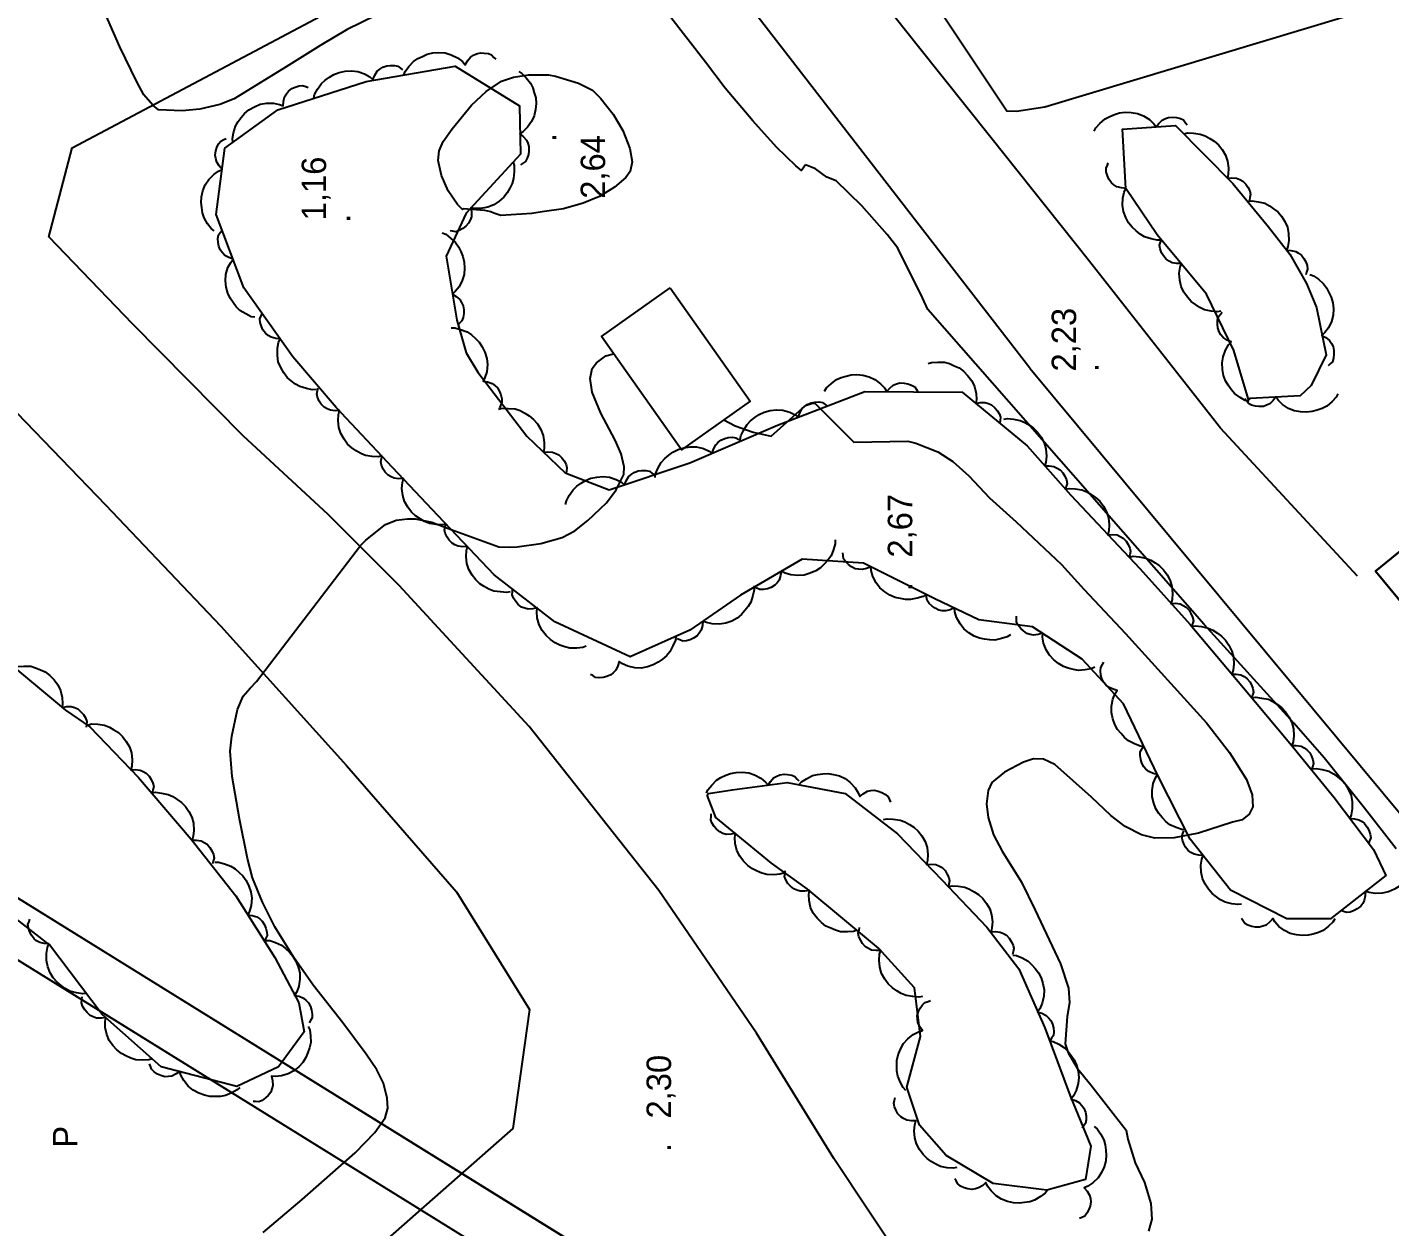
# Model space of a CAD drawing. Extents: x 747954 to 748544, y 4317181 to 4318208.
# Drawn here: x 748294.4 to 748377.9, y 4317319.8 to 4317393.3 of the extents above; entities that cross this region are included whole.
import ezdxf

# ---------------------------------------------------------------- set-up
doc = ezdxf.new("R2010")
doc.units = 0
doc.linetypes.add('DASHED', pattern=[0])
doc.linetypes.add('HIDDEN', pattern=[0])
doc.layers.get('0').update_dxf_attribs({"linetype": 'CONTINUOUS'})
for name, color, linetype in [('1', 7, 'CONTINUOUS'), ('11', 7, 'CONTINUOUS'), ('36', 7, 'CONTINUOUS'), ('44', 7, 'CONTINUOUS'), ('48', 7, 'CONTINUOUS'), ('53', 7, 'CONTINUOUS'), ('PATTERN_CLASS', 7, 'CONTINUOUS')]:
    doc.layers.add(name, color=color, linetype=linetype)

msp = doc.modelspace()

# ---------------------------------------------------------------- linework, layer by layer
at = {"layer": '1', "color": 0, "linetype": 'CONTINUOUS'}
for points in [[(748400.7, 4317379.46), (748385.88, 4317397.17), (748356.79, 4317388.4), (748355.07, 4317388.14), (748354.47, 4317388.17), (748350.59, 4317393.98), (748344.76, 4317401.34), (748337.03, 4317409.82), (748333.75, 4317412.98), (748330.77, 4317414.75), (748328.58, 4317415.46), (748326.7, 4317415.89), (748323.85, 4317415.81), (748318.69, 4317415.17), (748288.18, 4317469.57), (748268.89, 4317503.07)], [(748384.72, 4317366.16), (748377.08, 4317359.95), (748379.33, 4317357.24), (748380.64, 4317358.22), (748382.98, 4317359.97)]]:
    msp.add_lwpolyline(points, dxfattribs=at)
at = {"layer": '1', "color": 0, "linetype": 'HIDDEN'}
msp.add_lwpolyline([(748333.83, 4317377.32), (748338.74, 4317370.38), (748334.52, 4317367.4), (748329.61, 4317374.34), (748333.83, 4317377.32)], dxfattribs=at)
at = {"layer": '11', "color": 0, "linetype": 'CONTINUOUS'}
for points in [[(748375.97, 4317359.65), (748367.57, 4317368.73), (748359.48, 4317379.02), (748353.48, 4317386.55), (748349.06, 4317392.1), (748345.47, 4317396.62), (748342.33, 4317400.11), (748339.57, 4317402.96), (748334.49, 4317407.21), (748331.58, 4317409.35), (748329.25, 4317410.53), (748325.49, 4317410.46)], [(748355.88, 4317372.4), (748338.38, 4317395.03), (748331.96, 4317401.6)], [(748355.88, 4317372.4), (748389.14, 4317332.41), (748423.24, 4317290.73)]]:
    msp.add_lwpolyline(points, dxfattribs=at)
at = {"layer": '11', "color": 0, "linetype": 'DASHED'}
for points in [[(748348.21, 4317317.34), (748348.19, 4317317.42), (748343.87, 4317323.94), (748339.12, 4317331.64), (748333.13, 4317340.38), (748325.18, 4317350.44), (748317.21, 4317359.08), (748312.85, 4317363.44), (748307.64, 4317368.26), (748300.88, 4317375.11), (748295.72, 4317380.46), (748297.15, 4317385.92), (748312.38, 4317393.98), (748329.39, 4317401.69), (748331.96, 4317401.6)], [(748291.02, 4317372.48), (748299.21, 4317364.03), (748306.28, 4317356.58), (748313.99, 4317348.04), (748320.72, 4317340.3), (748325.21, 4317333.09), (748324.17, 4317325.79), (748314.97, 4317317.67), (748302.24, 4317308.69), (748290.87, 4317300.58)]]:
    msp.add_lwpolyline(points, dxfattribs=at)
at = {"layer": '44', "color": 0, "linetype": 'CONTINUOUS'}
for points in [[(748315.83, 4317394.05), (748314.03, 4317393.17), (748312.4, 4317392.21), (748310.29, 4317390.87), (748307.1, 4317388.91), (748306.21, 4317388.57), (748304.99, 4317388.28), (748303.91, 4317388.19), (748302.46, 4317388.25), (748302.11, 4317388.52), (748301.55, 4317389.17), (748301.13, 4317389.96), (748300.09, 4317392.11), (748298.97, 4317394.62)], [(748342.12, 4317384.86), (748341.87, 4317384.53), (748341.53, 4317384.81), (748340.35, 4317385.96), (748338.89, 4317387.57), (748337.19, 4317389.57), (748336, 4317391.16), (748333.73, 4317394.08)], [(748321.13, 4317382.17), (748321.09, 4317382.13), (748320.78, 4317382.44), (748320.22, 4317383.28), (748319.81, 4317384.21), (748319.6, 4317385.13), (748319.66, 4317385.73), (748319.91, 4317386.31), (748320.45, 4317387.07), (748321.64, 4317388.52), (748322.55, 4317389.37), (748323.48, 4317390), (748324.21, 4317390.25), (748325.15, 4317390.38), (748326.37, 4317390.38), (748326.8, 4317390.3), (748328.21, 4317389.88), (748329.06, 4317389.44), (748329.56, 4317388.96), (748330.34, 4317387.98), (748330.92, 4317386.98), (748331.36, 4317385.88), (748331.49, 4317385.05), (748331.38, 4317384.46), (748331.1, 4317384.09), (748330.42, 4317383.5), (748329.49, 4317382.92), (748328.5, 4317382.51), (748327.28, 4317382.17), (748325.97, 4317381.98), (748325.35, 4317381.88), (748323.44, 4317381.76), (748323.01, 4317381.9), (748322.83, 4317381.98), (748322.47, 4317382.06), (748322.46, 4317382.07), (748321.13, 4317382.17)], [(748378.35, 4317342.93), (748376.41, 4317345.43), (748373.92, 4317348.52), (748372.06, 4317350.64), (748366.57, 4317356.68), (748349.63, 4317376), (748349.3, 4317376.71), (748347.78, 4317379.77), (748347.13, 4317380.6), (748345.58, 4317382.35), (748344.01, 4317383.89), (748343.43, 4317384.12), (748342.74, 4317384.63), (748342.12, 4317384.86)], [(748308.88, 4317319.41), (748311.27, 4317321.44), (748314.52, 4317324.3), (748315.72, 4317325.55), (748316.35, 4317326.44), (748316.52, 4317327.03), (748316.48, 4317327.64), (748316.24, 4317328.56), (748315.84, 4317329.38), (748315.18, 4317330.35), (748313.75, 4317332.27), (748311.94, 4317334.57), (748310.75, 4317336.28), (748309.58, 4317338.16), (748308.82, 4317339.66), (748308.22, 4317341.16), (748307.92, 4317342.35), (748307.41, 4317344.78), (748306.96, 4317347.37), (748306.84, 4317348.92), (748306.95, 4317349.84), (748307.29, 4317351.48), (748307.65, 4317352.3), (748308.08, 4317352.78), (748308.47, 4317353.19), (748314.84, 4317361.54), (748315.16, 4317361.85), (748316.37, 4317362.81), (748317.03, 4317363.09), (748317.73, 4317363.17), (748318.2, 4317363.17), (748319.22, 4317362.96), (748320.18, 4317362.6), (748323.33, 4317361.44), (748323.99, 4317361.42), (748324.44, 4317361.44), (748325.9, 4317361.66), (748327.2, 4317362.02), (748327.99, 4317362.44), (748328.78, 4317363.06), (748329.92, 4317364.14), (748330.51, 4317364.94), (748330.99, 4317365.89), (748331, 4317366.35), (748330.83, 4317367.16), (748330.46, 4317367.98), (748329.57, 4317369.64), (748329.05, 4317370.94), (748328.93, 4317371.76), (748329.04, 4317372.39), (748329.31, 4317372.73), (748329.88, 4317373.16), (748330.35, 4317373.29)], [(748337.11, 4317369.23), (748337.82, 4317368.87), (748338.91, 4317368.48), (748340.01, 4317368.23), (748342.13, 4317370.12), (748342.55, 4317370.26), (748342.58, 4317370.26), (748342.67, 4317370.26), (748342.68, 4317370.27), (748345.08, 4317367.87)], [(748345.08, 4317367.87), (748348.39, 4317367.93), (748348.88, 4317367.81), (748350.24, 4317367.28), (748351.15, 4317366.69), (748352.14, 4317365.81), (748353.41, 4317364.46), (748355.04, 4317362.98), (748357.82, 4317360.36), (748359.19, 4317358.85), (748361.74, 4317356.14), (748366.71, 4317350.65), (748368.12, 4317348.84), (748369.17, 4317347.19), (748369.52, 4317346.25), (748369.56, 4317345.5), (748369.33, 4317345.05), (748368.9, 4317344.72), (748368.3, 4317344.57), (748366.22, 4317343.89), (748364.72, 4317343.6), (748363.55, 4317343.58), (748362.73, 4317343.8), (748361.73, 4317344.3), (748360.84, 4317344.98), (748359.67, 4317346.1), (748357.42, 4317348.11), (748356.71, 4317348.43), (748356.11, 4317348.45), (748355.49, 4317348.24), (748354.33, 4317347.64), (748353.56, 4317347), (748353.33, 4317346.5), (748353.22, 4317345.7), (748353.32, 4317344.85), (748353.65, 4317343.8), (748354.19, 4317342.78), (748355.36, 4317340.88), (748356.21, 4317339.17), (748357.76, 4317335.89), (748358.26, 4317334.39), (748358.32, 4317333.5), (748358.16, 4317332.65), (748358.04, 4317330.98), (748358.24, 4317330.42), (748358.8, 4317329.47), (748359.62, 4317328.47), (748361.78, 4317325.68), (748361.88, 4317325.13), (748362.33, 4317323.69), (748362.92, 4317322.48), (748363.3, 4317321.19), (748363.36, 4317320.22), (748363.16, 4317319.5)]]:
    msp.add_lwpolyline(points, dxfattribs=at)
at = {"layer": '53', "color": 0, "linetype": 'CONTINUOUS'}
for points in [[(748317.49, 4317390.38), (748317.58, 4317390.6), (748317.8, 4317390.89), (748318.08, 4317391.2), (748318.35, 4317391.38), (748318.64, 4317391.52), (748318.93, 4317391.65), (748319.27, 4317391.73), (748319.64, 4317391.75), (748320.03, 4317391.73), (748320.4, 4317391.62), (748320.79, 4317391.42), (748321.09, 4317391.2), (748321.25, 4317391.01), (748321.39, 4317391.25), (748321.58, 4317391.48), (748321.76, 4317391.59), (748321.95, 4317391.68), (748322.2, 4317391.73), (748322.43, 4317391.72), (748322.68, 4317391.69), (748322.88, 4317391.61), (748323.02, 4317391.46), (748323.13, 4317391.35)], [(748311.97, 4317388.95), (748312.02, 4317389.18), (748312.2, 4317389.5), (748312.44, 4317389.85), (748312.67, 4317390.06), (748312.94, 4317390.24), (748313.21, 4317390.41), (748313.54, 4317390.54), (748313.9, 4317390.61), (748314.29, 4317390.64), (748314.68, 4317390.59), (748315.09, 4317390.45), (748315.41, 4317390.26), (748315.6, 4317390.1), (748315.71, 4317390.36), (748315.86, 4317390.61), (748316.03, 4317390.74), (748316.2, 4317390.86), (748316.45, 4317390.94), (748316.67, 4317390.97), (748316.92, 4317390.97), (748317.13, 4317390.92), (748317.29, 4317390.79), (748317.42, 4317390.69)], [(748324.54, 4317390.59), (748324.74, 4317390.47), (748325, 4317390.21), (748325.26, 4317389.88), (748325.4, 4317389.59), (748325.49, 4317389.29), (748325.58, 4317388.98), (748325.61, 4317388.63), (748325.57, 4317388.26), (748325.49, 4317387.88), (748325.33, 4317387.52), (748325.08, 4317387.17), (748324.81, 4317386.91), (748324.6, 4317386.78), (748324.82, 4317386.6), (748325.01, 4317386.39), (748325.1, 4317386.19), (748325.16, 4317385.99), (748325.17, 4317385.73), (748325.13, 4317385.51), (748325.06, 4317385.27), (748324.95, 4317385.07), (748324.78, 4317384.96), (748324.65, 4317384.87)], [(748307.01, 4317386.25), (748306.99, 4317386.48), (748307.06, 4317386.84), (748307.17, 4317387.24), (748307.33, 4317387.52), (748307.53, 4317387.78), (748307.73, 4317388.02), (748308, 4317388.24), (748308.33, 4317388.43), (748308.69, 4317388.58), (748309.07, 4317388.65), (748309.5, 4317388.65), (748309.87, 4317388.57), (748310.09, 4317388.48), (748310.12, 4317388.76), (748310.18, 4317389.04), (748310.3, 4317389.22), (748310.42, 4317389.39), (748310.63, 4317389.54), (748310.83, 4317389.64), (748311.08, 4317389.72), (748311.29, 4317389.74), (748311.48, 4317389.67), (748311.63, 4317389.61)], [(748359.83, 4317386.93), (748359.93, 4317387.14), (748360.18, 4317387.4), (748360.5, 4317387.69), (748360.78, 4317387.84), (748361.08, 4317387.95), (748361.38, 4317388.05), (748361.73, 4317388.09), (748362.1, 4317388.08), (748362.49, 4317388.02), (748362.85, 4317387.87), (748363.22, 4317387.64), (748363.48, 4317387.39), (748363.63, 4317387.19), (748363.79, 4317387.41), (748364, 4317387.61), (748364.19, 4317387.71), (748364.39, 4317387.78), (748364.65, 4317387.8), (748364.87, 4317387.77), (748365.12, 4317387.71), (748365.31, 4317387.62), (748365.43, 4317387.45), (748365.53, 4317387.33)], [(748365.32, 4317386.77), (748365.55, 4317386.83), (748365.92, 4317386.81), (748366.33, 4317386.76), (748366.63, 4317386.64), (748366.91, 4317386.49), (748367.19, 4317386.32), (748367.45, 4317386.09), (748367.68, 4317385.8), (748367.88, 4317385.46), (748368.01, 4317385.09), (748368.07, 4317384.66), (748368.05, 4317384.3), (748367.99, 4317384.06), (748368.27, 4317384.08), (748368.56, 4317384.05), (748368.76, 4317383.97), (748368.94, 4317383.87), (748369.12, 4317383.68), (748369.25, 4317383.5), (748369.36, 4317383.27), (748369.42, 4317383.06), (748369.37, 4317382.86), (748369.34, 4317382.7)], [(748305.86, 4317380.82), (748305.68, 4317380.96), (748305.46, 4317381.26), (748305.25, 4317381.62), (748305.16, 4317381.93), (748305.11, 4317382.25), (748305.07, 4317382.56), (748305.09, 4317382.91), (748305.18, 4317383.28), (748305.32, 4317383.64), (748305.53, 4317383.97), (748305.84, 4317384.28), (748306.14, 4317384.49), (748306.36, 4317384.59), (748306.18, 4317384.8), (748306.02, 4317385.04), (748305.96, 4317385.25), (748305.93, 4317385.46), (748305.96, 4317385.72), (748306.03, 4317385.93), (748306.14, 4317386.16), (748306.27, 4317386.33), (748306.46, 4317386.42), (748306.6, 4317386.49)], [(748324.2, 4317385.04), (748324.26, 4317384.82), (748324.27, 4317384.45), (748324.23, 4317384.03), (748324.13, 4317383.73), (748323.99, 4317383.44), (748323.84, 4317383.16), (748323.62, 4317382.89), (748323.34, 4317382.64), (748323.01, 4317382.42), (748322.65, 4317382.28), (748322.22, 4317382.2), (748321.85, 4317382.2), (748321.61, 4317382.24), (748321.64, 4317381.97), (748321.64, 4317381.68), (748321.56, 4317381.48), (748321.47, 4317381.29), (748321.29, 4317381.1), (748321.11, 4317380.96), (748320.89, 4317380.84), (748320.68, 4317380.77), (748320.48, 4317380.81), (748320.33, 4317380.83)], [(748363.91, 4317380.26), (748363.68, 4317380.25), (748363.32, 4317380.33), (748362.92, 4317380.46), (748362.65, 4317380.62), (748362.4, 4317380.83), (748362.16, 4317381.04), (748361.94, 4317381.32), (748361.77, 4317381.65), (748361.63, 4317382.01), (748361.57, 4317382.4), (748361.59, 4317382.83), (748361.67, 4317383.19), (748361.77, 4317383.42), (748361.5, 4317383.45), (748361.22, 4317383.52), (748361.04, 4317383.64), (748360.88, 4317383.77), (748360.73, 4317383.99), (748360.64, 4317384.19), (748360.57, 4317384.44), (748360.56, 4317384.66), (748360.64, 4317384.84), (748360.69, 4317384.99)], [(748369.28, 4317382.64), (748369.51, 4317382.67), (748369.88, 4317382.61), (748370.28, 4317382.51), (748370.57, 4317382.36), (748370.83, 4317382.18), (748371.08, 4317381.98), (748371.31, 4317381.72), (748371.51, 4317381.4), (748371.67, 4317381.05), (748371.75, 4317380.66), (748371.76, 4317380.23), (748371.7, 4317379.87), (748371.62, 4317379.63), (748371.89, 4317379.62), (748372.18, 4317379.56), (748372.36, 4317379.46), (748372.53, 4317379.34), (748372.69, 4317379.13), (748372.8, 4317378.93), (748372.88, 4317378.69), (748372.91, 4317378.48), (748372.85, 4317378.28), (748372.8, 4317378.13)], [(748308.36, 4317375.52), (748308.13, 4317375.56), (748307.8, 4317375.73), (748307.44, 4317375.94), (748307.22, 4317376.17), (748307.03, 4317376.43), (748306.84, 4317376.69), (748306.7, 4317377.01), (748306.61, 4317377.37), (748306.56, 4317377.76), (748306.59, 4317378.15), (748306.71, 4317378.57), (748306.88, 4317378.89), (748307.03, 4317379.09), (748306.77, 4317379.18), (748306.51, 4317379.32), (748306.37, 4317379.48), (748306.24, 4317379.65), (748306.15, 4317379.89), (748306.11, 4317380.11), (748306.1, 4317380.36), (748306.14, 4317380.58), (748306.26, 4317380.74), (748306.35, 4317380.87)], [(748319.85, 4317380.7), (748320.07, 4317380.61), (748320.36, 4317380.38), (748320.67, 4317380.1), (748320.85, 4317379.84), (748320.99, 4317379.55), (748321.11, 4317379.25), (748321.19, 4317378.91), (748321.21, 4317378.54), (748321.19, 4317378.15), (748321.08, 4317377.78), (748320.88, 4317377.39), (748320.65, 4317377.1), (748320.47, 4317376.94), (748320.7, 4317376.79), (748320.93, 4317376.61), (748321.04, 4317376.42), (748321.13, 4317376.23), (748321.17, 4317375.98), (748321.17, 4317375.75), (748321.13, 4317375.5), (748321.05, 4317375.3), (748320.9, 4317375.16), (748320.79, 4317375.05)], [(748367.6, 4317375.89), (748367.37, 4317375.85), (748367, 4317375.9), (748366.59, 4317375.98), (748366.31, 4317376.12), (748366.04, 4317376.31), (748365.78, 4317376.49), (748365.54, 4317376.75), (748365.33, 4317377.06), (748365.16, 4317377.41), (748365.07, 4317377.79), (748365.04, 4317378.22), (748365.09, 4317378.59), (748365.17, 4317378.82), (748364.89, 4317378.82), (748364.6, 4317378.87), (748364.42, 4317378.97), (748364.24, 4317379.09), (748364.07, 4317379.29), (748363.96, 4317379.48), (748363.87, 4317379.72), (748363.84, 4317379.94), (748363.9, 4317380.13), (748363.94, 4317380.28)], [(748373.05, 4317378.15), (748373.27, 4317378.07), (748373.57, 4317377.86), (748373.89, 4317377.58), (748374.07, 4317377.33), (748374.22, 4317377.04), (748374.36, 4317376.75), (748374.45, 4317376.41), (748374.49, 4317376.04), (748374.47, 4317375.65), (748374.37, 4317375.27), (748374.19, 4317374.88), (748373.97, 4317374.58), (748373.79, 4317374.41), (748374.03, 4317374.28), (748374.26, 4317374.1), (748374.38, 4317373.92), (748374.48, 4317373.74), (748374.53, 4317373.48), (748374.53, 4317373.26), (748374.5, 4317373.01), (748374.43, 4317372.8), (748374.29, 4317372.66), (748374.18, 4317372.54)], [(748312.12, 4317371.09), (748311.88, 4317371.08), (748311.52, 4317371.15), (748311.12, 4317371.27), (748310.85, 4317371.43), (748310.59, 4317371.63), (748310.35, 4317371.84), (748310.13, 4317372.11), (748309.95, 4317372.44), (748309.8, 4317372.8), (748309.74, 4317373.18), (748309.75, 4317373.62), (748309.82, 4317373.98), (748309.92, 4317374.2), (748309.64, 4317374.23), (748309.36, 4317374.3), (748309.18, 4317374.41), (748309.01, 4317374.54), (748308.86, 4317374.75), (748308.77, 4317374.96), (748308.69, 4317375.2), (748308.67, 4317375.42), (748308.75, 4317375.61), (748308.8, 4317375.75)], [(748369.32, 4317370.36), (748369.09, 4317370.42), (748368.77, 4317370.61), (748368.43, 4317370.85), (748368.22, 4317371.09), (748368.04, 4317371.36), (748367.88, 4317371.63), (748367.76, 4317371.96), (748367.69, 4317372.33), (748367.67, 4317372.72), (748367.73, 4317373.1), (748367.88, 4317373.51), (748368.07, 4317373.83), (748368.23, 4317374.02), (748367.98, 4317374.13), (748367.73, 4317374.28), (748367.6, 4317374.45), (748367.48, 4317374.63), (748367.41, 4317374.88), (748367.38, 4317375.1), (748367.39, 4317375.35), (748367.44, 4317375.56), (748367.57, 4317375.72), (748367.67, 4317375.84)], [(748320.4, 4317374.87), (748320.63, 4317374.87), (748320.98, 4317374.77), (748321.38, 4317374.63), (748321.64, 4317374.44), (748321.88, 4317374.23), (748322.11, 4317374), (748322.3, 4317373.71), (748322.46, 4317373.38), (748322.58, 4317373), (748322.62, 4317372.62), (748322.58, 4317372.18), (748322.47, 4317371.83), (748322.36, 4317371.61), (748322.63, 4317371.56), (748322.91, 4317371.47), (748323.08, 4317371.34), (748323.24, 4317371.2), (748323.37, 4317370.98), (748323.45, 4317370.77), (748323.51, 4317370.53), (748323.51, 4317370.31), (748323.42, 4317370.12), (748323.36, 4317369.98)], [(748349.64, 4317372.68), (748349.86, 4317372.76), (748350.23, 4317372.78), (748350.65, 4317372.77), (748350.96, 4317372.68), (748351.25, 4317372.55), (748351.54, 4317372.42), (748351.82, 4317372.21), (748352.08, 4317371.94), (748352.32, 4317371.63), (748352.48, 4317371.28), (748352.58, 4317370.85), (748352.6, 4317370.48), (748352.57, 4317370.24), (748352.84, 4317370.29), (748353.13, 4317370.29), (748353.34, 4317370.23), (748353.53, 4317370.15), (748353.73, 4317369.98), (748353.87, 4317369.81), (748354.01, 4317369.59), (748354.08, 4317369.39), (748354.06, 4317369.19), (748354.05, 4317369.03)], [(748343.29, 4317371), (748343.42, 4317371.2), (748343.69, 4317371.44), (748344.02, 4317371.7), (748344.31, 4317371.83), (748344.62, 4317371.92), (748344.93, 4317372), (748345.28, 4317372.01), (748345.65, 4317371.97), (748346.03, 4317371.88), (748346.38, 4317371.71), (748346.73, 4317371.44), (748346.98, 4317371.17), (748347.1, 4317370.96), (748347.29, 4317371.17), (748347.51, 4317371.36), (748347.71, 4317371.44), (748347.91, 4317371.5), (748348.17, 4317371.49), (748348.39, 4317371.45), (748348.63, 4317371.37), (748348.82, 4317371.26), (748348.93, 4317371.09), (748349.01, 4317370.96)], [(748316.16, 4317367.02), (748315.93, 4317366.97), (748315.56, 4317366.99), (748315.15, 4317367.05), (748314.85, 4317367.18), (748314.57, 4317367.34), (748314.3, 4317367.51), (748314.05, 4317367.75), (748313.83, 4317368.05), (748313.63, 4317368.39), (748313.51, 4317368.76), (748313.46, 4317369.19), (748313.49, 4317369.56), (748313.55, 4317369.8), (748313.28, 4317369.79), (748312.99, 4317369.82), (748312.79, 4317369.91), (748312.61, 4317370.01), (748312.43, 4317370.2), (748312.31, 4317370.39), (748312.21, 4317370.62), (748312.16, 4317370.83), (748312.21, 4317371.03), (748312.24, 4317371.18)], [(748338.12, 4317368.03), (748338.16, 4317368.26), (748338.33, 4317368.59), (748338.54, 4317368.95), (748338.76, 4317369.17), (748339.02, 4317369.37), (748339.28, 4317369.56), (748339.6, 4317369.7), (748339.96, 4317369.8), (748340.35, 4317369.85), (748340.74, 4317369.82), (748341.16, 4317369.7), (748341.49, 4317369.54), (748341.68, 4317369.39), (748341.77, 4317369.65), (748341.91, 4317369.91), (748342.07, 4317370.05), (748342.23, 4317370.18), (748342.48, 4317370.28), (748342.7, 4317370.32), (748342.95, 4317370.33), (748343.17, 4317370.3), (748343.33, 4317370.18), (748343.46, 4317370.09)], [(748374.77, 4317370.83), (748374.66, 4317370.62), (748374.41, 4317370.36), (748374.09, 4317370.08), (748373.81, 4317369.94), (748373.5, 4317369.83), (748373.2, 4317369.74), (748372.85, 4317369.7), (748372.48, 4317369.72), (748372.09, 4317369.79), (748371.74, 4317369.94), (748371.37, 4317370.18), (748371.11, 4317370.44), (748370.97, 4317370.64), (748370.8, 4317370.42), (748370.59, 4317370.22), (748370.39, 4317370.13), (748370.2, 4317370.06), (748369.94, 4317370.05), (748369.72, 4317370.08), (748369.47, 4317370.14), (748369.28, 4317370.24), (748369.16, 4317370.41), (748369.06, 4317370.53)], [(748323.31, 4317369.89), (748323.53, 4317369.95), (748323.9, 4317369.94), (748324.32, 4317369.9), (748324.62, 4317369.8), (748324.91, 4317369.65), (748325.19, 4317369.49), (748325.45, 4317369.26), (748325.69, 4317368.98), (748325.9, 4317368.65), (748326.04, 4317368.28), (748326.11, 4317367.85), (748326.11, 4317367.49), (748326.05, 4317367.25), (748326.33, 4317367.27), (748326.62, 4317367.26), (748326.82, 4317367.18), (748327.01, 4317367.08), (748327.19, 4317366.9), (748327.32, 4317366.72), (748327.44, 4317366.5), (748327.5, 4317366.29), (748327.47, 4317366.09), (748327.44, 4317365.93)], [(748354.28, 4317369.27), (748354.51, 4317369.31), (748354.87, 4317369.27), (748355.28, 4317369.2), (748355.57, 4317369.07), (748355.85, 4317368.9), (748356.11, 4317368.72), (748356.36, 4317368.47), (748356.58, 4317368.17), (748356.76, 4317367.82), (748356.87, 4317367.45), (748356.9, 4317367.01), (748356.87, 4317366.65), (748356.8, 4317366.41), (748357.07, 4317366.42), (748357.36, 4317366.38), (748357.55, 4317366.28), (748357.73, 4317366.17), (748357.9, 4317365.98), (748358.02, 4317365.79), (748358.12, 4317365.55), (748358.16, 4317365.34), (748358.11, 4317365.14), (748358.07, 4317364.99)], [(748332.9, 4317365.69), (748332.93, 4317365.92), (748333.08, 4317366.25), (748333.28, 4317366.62), (748333.5, 4317366.86), (748333.75, 4317367.06), (748334, 4317367.26), (748334.32, 4317367.41), (748334.67, 4317367.52), (748335.06, 4317367.59), (748335.45, 4317367.57), (748335.87, 4317367.47), (748336.21, 4317367.32), (748336.41, 4317367.18), (748336.49, 4317367.44), (748336.62, 4317367.71), (748336.77, 4317367.86), (748336.93, 4317367.99), (748337.17, 4317368.1), (748337.39, 4317368.15), (748337.64, 4317368.17), (748337.86, 4317368.14), (748338.03, 4317368.03), (748338.16, 4317367.94)], [(748320.07, 4317362.84), (748319.84, 4317362.79), (748319.47, 4317362.82), (748319.06, 4317362.88), (748318.76, 4317363), (748318.49, 4317363.17), (748318.22, 4317363.34), (748317.96, 4317363.58), (748317.74, 4317363.88), (748317.54, 4317364.22), (748317.43, 4317364.59), (748317.38, 4317365.02), (748317.41, 4317365.39), (748317.47, 4317365.63), (748317.19, 4317365.62), (748316.91, 4317365.65), (748316.71, 4317365.74), (748316.53, 4317365.84), (748316.35, 4317366.03), (748316.23, 4317366.22), (748316.13, 4317366.45), (748316.08, 4317366.67), (748316.12, 4317366.86), (748316.16, 4317367.02)], [(748327.41, 4317364.05), (748327.46, 4317364.27), (748327.64, 4317364.6), (748327.87, 4317364.95), (748328.1, 4317365.16), (748328.37, 4317365.35), (748328.64, 4317365.52), (748328.96, 4317365.65), (748329.33, 4317365.73), (748329.71, 4317365.77), (748330.1, 4317365.72), (748330.51, 4317365.58), (748330.84, 4317365.41), (748331.03, 4317365.25), (748331.13, 4317365.5), (748331.28, 4317365.75), (748331.44, 4317365.89), (748331.61, 4317366.01), (748331.86, 4317366.1), (748332.08, 4317366.13), (748332.34, 4317366.13), (748332.55, 4317366.08), (748332.71, 4317365.96), (748332.84, 4317365.86)], [(748358.06, 4317364.98), (748358.29, 4317365.03), (748358.66, 4317365), (748359.07, 4317364.94), (748359.37, 4317364.82), (748359.64, 4317364.65), (748359.91, 4317364.48), (748360.17, 4317364.24), (748360.39, 4317363.94), (748360.59, 4317363.6), (748360.7, 4317363.23), (748360.75, 4317362.8), (748360.73, 4317362.43), (748360.66, 4317362.19), (748360.94, 4317362.21), (748361.23, 4317362.18), (748361.42, 4317362.08), (748361.6, 4317361.98), (748361.78, 4317361.79), (748361.9, 4317361.6), (748362.01, 4317361.37), (748362.06, 4317361.16), (748362.01, 4317360.96), (748361.98, 4317360.81)], [(748324.02, 4317358.7), (748323.79, 4317358.65), (748323.42, 4317358.68), (748323.01, 4317358.74), (748322.71, 4317358.86), (748322.43, 4317359.02), (748322.16, 4317359.19), (748321.91, 4317359.43), (748321.68, 4317359.72), (748321.48, 4317360.06), (748321.36, 4317360.43), (748321.31, 4317360.86), (748321.33, 4317361.23), (748321.4, 4317361.47), (748321.12, 4317361.45), (748320.83, 4317361.48), (748320.63, 4317361.57), (748320.45, 4317361.68), (748320.27, 4317361.86), (748320.15, 4317362.05), (748320.04, 4317362.28), (748319.99, 4317362.49), (748320.04, 4317362.69), (748320.07, 4317362.85)], [(748343.95, 4317361.87), (748343.95, 4317361.64), (748343.84, 4317361.28), (748343.69, 4317360.89), (748343.5, 4317360.63), (748343.28, 4317360.4), (748343.05, 4317360.17), (748342.76, 4317359.98), (748342.42, 4317359.83), (748342.05, 4317359.72), (748341.66, 4317359.69), (748341.22, 4317359.73), (748340.87, 4317359.84), (748340.65, 4317359.96), (748340.6, 4317359.69), (748340.51, 4317359.41), (748340.38, 4317359.24), (748340.24, 4317359.09), (748340.01, 4317358.96), (748339.8, 4317358.88), (748339.55, 4317358.83), (748339.33, 4317358.83), (748339.15, 4317358.92), (748339.01, 4317358.99)], [(748349.53, 4317358.53), (748349.34, 4317358.4), (748348.98, 4317358.3), (748348.57, 4317358.21), (748348.25, 4317358.23), (748347.94, 4317358.28), (748347.62, 4317358.35), (748347.3, 4317358.49), (748346.99, 4317358.69), (748346.69, 4317358.94), (748346.45, 4317359.25), (748346.25, 4317359.64), (748346.15, 4317359.99), (748346.13, 4317360.23), (748345.87, 4317360.13), (748345.59, 4317360.05), (748345.37, 4317360.07), (748345.17, 4317360.11), (748344.94, 4317360.22), (748344.76, 4317360.36), (748344.58, 4317360.54), (748344.46, 4317360.72), (748344.43, 4317360.92), (748344.41, 4317361.08)], [(748361.99, 4317360.82), (748362.22, 4317360.87), (748362.58, 4317360.83), (748363, 4317360.76), (748363.29, 4317360.63), (748363.56, 4317360.46), (748363.83, 4317360.29), (748364.08, 4317360.04), (748364.3, 4317359.74), (748364.49, 4317359.39), (748364.59, 4317359.02), (748364.63, 4317358.59), (748364.6, 4317358.22), (748364.53, 4317357.98), (748364.81, 4317357.99), (748365.1, 4317357.95), (748365.29, 4317357.86), (748365.47, 4317357.75), (748365.64, 4317357.56), (748365.76, 4317357.37), (748365.86, 4317357.13), (748365.91, 4317356.92), (748365.85, 4317356.72), (748365.82, 4317356.57)], [(748328.68, 4317355.36), (748328.47, 4317355.28), (748328.1, 4317355.24), (748327.68, 4317355.24), (748327.37, 4317355.32), (748327.07, 4317355.43), (748326.78, 4317355.56), (748326.49, 4317355.76), (748326.22, 4317356.02), (748325.97, 4317356.32), (748325.8, 4317356.67), (748325.68, 4317357.09), (748325.65, 4317357.46), (748325.68, 4317357.7), (748325.41, 4317357.65), (748325.12, 4317357.63), (748324.91, 4317357.69), (748324.71, 4317357.76), (748324.51, 4317357.92), (748324.36, 4317358.09), (748324.22, 4317358.3), (748324.13, 4317358.5), (748324.15, 4317358.7), (748324.16, 4317358.86)], [(748338.97, 4317359.05), (748338.98, 4317358.82), (748338.9, 4317358.46), (748338.78, 4317358.06), (748338.61, 4317357.79), (748338.41, 4317357.54), (748338.2, 4317357.29), (748337.93, 4317357.08), (748337.6, 4317356.9), (748337.23, 4317356.76), (748336.85, 4317356.7), (748336.41, 4317356.72), (748336.05, 4317356.8), (748335.83, 4317356.89), (748335.8, 4317356.62), (748335.73, 4317356.34), (748335.61, 4317356.16), (748335.48, 4317355.99), (748335.26, 4317355.85), (748335.06, 4317355.75), (748334.82, 4317355.68), (748334.6, 4317355.67), (748334.41, 4317355.74), (748334.26, 4317355.8)], [(748354.69, 4317356.06), (748354.5, 4317355.93), (748354.15, 4317355.82), (748353.74, 4317355.73), (748353.42, 4317355.74), (748353.1, 4317355.79), (748352.79, 4317355.85), (748352.46, 4317355.98), (748352.14, 4317356.18), (748351.84, 4317356.42), (748351.6, 4317356.73), (748351.39, 4317357.11), (748351.28, 4317357.46), (748351.26, 4317357.71), (748351, 4317357.59), (748350.72, 4317357.52), (748350.51, 4317357.53), (748350.3, 4317357.56), (748350.07, 4317357.68), (748349.89, 4317357.81), (748349.7, 4317357.98), (748349.58, 4317358.16), (748349.55, 4317358.36), (748349.53, 4317358.52)], [(748359.86, 4317354.07), (748359.65, 4317353.97), (748359.28, 4317353.91), (748358.86, 4317353.87), (748358.55, 4317353.92), (748358.24, 4317354.01), (748357.94, 4317354.11), (748357.63, 4317354.29), (748357.35, 4317354.52), (748357.08, 4317354.81), (748356.88, 4317355.14), (748356.72, 4317355.55), (748356.66, 4317355.91), (748356.67, 4317356.16), (748356.4, 4317356.08), (748356.11, 4317356.04), (748355.9, 4317356.08), (748355.7, 4317356.14), (748355.49, 4317356.29), (748355.32, 4317356.44), (748355.17, 4317356.64), (748355.07, 4317356.83), (748355.07, 4317357.04), (748355.06, 4317357.19)], [(748334.18, 4317355.95), (748334.15, 4317355.72), (748334, 4317355.38), (748333.81, 4317355.01), (748333.6, 4317354.77), (748333.35, 4317354.57), (748333.1, 4317354.37), (748332.79, 4317354.21), (748332.43, 4317354.09), (748332.05, 4317354.02), (748331.66, 4317354.03), (748331.23, 4317354.13), (748330.9, 4317354.28), (748330.69, 4317354.42), (748330.61, 4317354.15), (748330.49, 4317353.89), (748330.34, 4317353.73), (748330.18, 4317353.6), (748329.94, 4317353.49), (748329.72, 4317353.44), (748329.47, 4317353.41), (748329.25, 4317353.44), (748329.08, 4317353.55), (748328.95, 4317353.63)], [(748365.81, 4317356.57), (748366.04, 4317356.6), (748366.41, 4317356.56), (748366.82, 4317356.47), (748367.11, 4317356.34), (748367.38, 4317356.16), (748367.64, 4317355.97), (748367.88, 4317355.72), (748368.09, 4317355.41), (748368.26, 4317355.06), (748368.36, 4317354.68), (748368.38, 4317354.25), (748368.34, 4317353.88), (748368.26, 4317353.65), (748368.54, 4317353.64), (748368.82, 4317353.6), (748369.02, 4317353.5), (748369.19, 4317353.38), (748369.36, 4317353.18), (748369.47, 4317352.99), (748369.56, 4317352.76), (748369.6, 4317352.54), (748369.54, 4317352.35), (748369.5, 4317352.19)], [(748362.87, 4317349.21), (748362.64, 4317349.23), (748362.3, 4317349.37), (748361.92, 4317349.56), (748361.68, 4317349.76), (748361.47, 4317350), (748361.26, 4317350.25), (748361.09, 4317350.56), (748360.97, 4317350.91), (748360.89, 4317351.29), (748360.89, 4317351.68), (748360.97, 4317352.1), (748361.11, 4317352.45), (748361.24, 4317352.65), (748360.98, 4317352.73), (748360.71, 4317352.84), (748360.55, 4317352.99), (748360.41, 4317353.14), (748360.3, 4317353.38), (748360.24, 4317353.59), (748360.21, 4317353.85), (748360.23, 4317354.06), (748360.33, 4317354.24), (748360.41, 4317354.37)], [(748293.61, 4317354.04), (748293.83, 4317354.11), (748294.2, 4317354.14), (748294.62, 4317354.13), (748294.92, 4317354.04), (748295.22, 4317353.91), (748295.51, 4317353.78), (748295.79, 4317353.57), (748296.05, 4317353.3), (748296.29, 4317352.99), (748296.45, 4317352.64), (748296.55, 4317352.21), (748296.57, 4317351.85), (748296.54, 4317351.6), (748296.81, 4317351.65), (748297.1, 4317351.65), (748297.31, 4317351.59), (748297.5, 4317351.51), (748297.7, 4317351.34), (748297.85, 4317351.17), (748297.98, 4317350.96), (748298.06, 4317350.75), (748298.03, 4317350.55), (748298.02, 4317350.39)], [(748369.5, 4317352.19), (748369.73, 4317352.23), (748370.09, 4317352.18), (748370.51, 4317352.1), (748370.79, 4317351.96), (748371.06, 4317351.78), (748371.32, 4317351.59), (748371.56, 4317351.34), (748371.77, 4317351.03), (748371.94, 4317350.68), (748372.04, 4317350.3), (748372.07, 4317349.87), (748372.02, 4317349.5), (748371.94, 4317349.27), (748372.22, 4317349.27), (748372.51, 4317349.22), (748372.7, 4317349.12), (748372.87, 4317349), (748373.04, 4317348.81), (748373.15, 4317348.61), (748373.24, 4317348.38), (748373.28, 4317348.16), (748373.22, 4317347.97), (748373.18, 4317347.81)], [(748298.13, 4317350.54), (748298.36, 4317350.59), (748298.73, 4317350.57), (748299.14, 4317350.51), (748299.44, 4317350.39), (748299.72, 4317350.23), (748299.99, 4317350.06), (748300.25, 4317349.82), (748300.47, 4317349.52), (748300.67, 4317349.18), (748300.79, 4317348.81), (748300.84, 4317348.38), (748300.82, 4317348.01), (748300.75, 4317347.78), (748301.03, 4317347.79), (748301.32, 4317347.76), (748301.52, 4317347.67), (748301.7, 4317347.57), (748301.88, 4317347.38), (748302, 4317347.19), (748302.11, 4317346.96), (748302.16, 4317346.75), (748302.11, 4317346.55), (748302.08, 4317346.4)], [(748365.43, 4317344.09), (748365.19, 4317344.11), (748364.85, 4317344.24), (748364.47, 4317344.41), (748364.22, 4317344.61), (748364, 4317344.85), (748363.79, 4317345.09), (748363.61, 4317345.39), (748363.48, 4317345.74), (748363.38, 4317346.12), (748363.38, 4317346.51), (748363.45, 4317346.94), (748363.58, 4317347.28), (748363.7, 4317347.49), (748363.44, 4317347.56), (748363.17, 4317347.67), (748363, 4317347.81), (748362.86, 4317347.96), (748362.74, 4317348.19), (748362.68, 4317348.4), (748362.64, 4317348.65), (748362.65, 4317348.87), (748362.75, 4317349.05), (748362.83, 4317349.19)], [(748336.05, 4317346.34), (748336.14, 4317346.55), (748336.38, 4317346.84), (748336.67, 4317347.14), (748336.94, 4317347.31), (748337.23, 4317347.44), (748337.53, 4317347.56), (748337.87, 4317347.62), (748338.25, 4317347.63), (748338.64, 4317347.59), (748339, 4317347.47), (748339.39, 4317347.26), (748339.67, 4317347.02), (748339.83, 4317346.83), (748339.98, 4317347.07), (748340.17, 4317347.28), (748340.36, 4317347.39), (748340.55, 4317347.47), (748340.81, 4317347.51), (748341.03, 4317347.5), (748341.28, 4317347.45), (748341.48, 4317347.37), (748341.61, 4317347.21), (748341.72, 4317347.1)], [(748373.21, 4317347.84), (748373.44, 4317347.86), (748373.81, 4317347.8), (748374.21, 4317347.69), (748374.49, 4317347.54), (748374.75, 4317347.35), (748375, 4317347.15), (748375.23, 4317346.88), (748375.42, 4317346.56), (748375.58, 4317346.2), (748375.65, 4317345.82), (748375.65, 4317345.38), (748375.59, 4317345.02), (748375.5, 4317344.79), (748375.78, 4317344.77), (748376.06, 4317344.71), (748376.25, 4317344.6), (748376.41, 4317344.48), (748376.57, 4317344.27), (748376.67, 4317344.07), (748376.75, 4317343.83), (748376.78, 4317343.61), (748376.71, 4317343.42), (748376.66, 4317343.27)], [(748341.71, 4317346.86), (748341.87, 4317347.04), (748342.18, 4317347.23), (748342.55, 4317347.43), (748342.86, 4317347.5), (748343.18, 4317347.53), (748343.5, 4317347.55), (748343.85, 4317347.5), (748344.21, 4317347.4), (748344.56, 4317347.24), (748344.87, 4317347), (748345.17, 4317346.68), (748345.36, 4317346.37), (748345.45, 4317346.14), (748345.67, 4317346.31), (748345.92, 4317346.46), (748346.13, 4317346.5), (748346.34, 4317346.52), (748346.59, 4317346.47), (748346.8, 4317346.39), (748347.02, 4317346.27), (748347.19, 4317346.12), (748347.27, 4317345.94), (748347.33, 4317345.79)], [(748302.03, 4317346.36), (748302.26, 4317346.4), (748302.63, 4317346.35), (748303.04, 4317346.27), (748303.33, 4317346.14), (748303.6, 4317345.96), (748303.86, 4317345.78), (748304.1, 4317345.53), (748304.31, 4317345.22), (748304.49, 4317344.87), (748304.59, 4317344.5), (748304.62, 4317344.06), (748304.58, 4317343.7), (748304.51, 4317343.46), (748304.78, 4317343.46), (748305.07, 4317343.42), (748305.26, 4317343.32), (748305.44, 4317343.21), (748305.61, 4317343.01), (748305.72, 4317342.82), (748305.82, 4317342.58), (748305.86, 4317342.37), (748305.8, 4317342.17), (748305.76, 4317342.02)], [(748340.77, 4317341.44), (748340.55, 4317341.37), (748340.18, 4317341.34), (748339.76, 4317341.35), (748339.45, 4317341.44), (748339.16, 4317341.57), (748338.87, 4317341.7), (748338.58, 4317341.91), (748338.32, 4317342.17), (748338.09, 4317342.49), (748337.92, 4317342.84), (748337.82, 4317343.26), (748337.8, 4317343.63), (748337.83, 4317343.87), (748337.56, 4317343.83), (748337.27, 4317343.82), (748337.06, 4317343.88), (748336.87, 4317343.97), (748336.67, 4317344.13), (748336.52, 4317344.3), (748336.39, 4317344.52), (748336.31, 4317344.72), (748336.34, 4317344.92), (748336.35, 4317345.08)], [(748346.91, 4317344.73), (748347.14, 4317344.78), (748347.5, 4317344.76), (748347.92, 4317344.7), (748348.22, 4317344.59), (748348.5, 4317344.43), (748348.77, 4317344.26), (748349.03, 4317344.02), (748349.26, 4317343.73), (748349.46, 4317343.39), (748349.58, 4317343.02), (748349.63, 4317342.59), (748349.61, 4317342.22), (748349.55, 4317341.98), (748349.83, 4317342), (748350.12, 4317341.97), (748350.31, 4317341.89), (748350.5, 4317341.78), (748350.68, 4317341.6), (748350.8, 4317341.41), (748350.91, 4317341.18), (748350.96, 4317340.97), (748350.92, 4317340.77), (748350.89, 4317340.62)], [(748368.86, 4317339.54), (748368.63, 4317339.51), (748368.27, 4317339.56), (748367.86, 4317339.66), (748367.58, 4317339.81), (748367.32, 4317340), (748367.06, 4317340.19), (748366.83, 4317340.45), (748366.63, 4317340.77), (748366.47, 4317341.12), (748366.38, 4317341.5), (748366.37, 4317341.94), (748366.43, 4317342.3), (748366.51, 4317342.53), (748366.24, 4317342.54), (748365.95, 4317342.6), (748365.76, 4317342.71), (748365.59, 4317342.83), (748365.43, 4317343.03), (748365.33, 4317343.23), (748365.24, 4317343.47), (748365.21, 4317343.68), (748365.27, 4317343.87), (748365.32, 4317344.03)], [(748379.46, 4317342.69), (748379.49, 4317342.46), (748379.43, 4317342.09), (748379.33, 4317341.68), (748379.19, 4317341.4), (748379, 4317341.14), (748378.8, 4317340.88), (748378.54, 4317340.65), (748378.23, 4317340.45), (748377.87, 4317340.29), (748377.49, 4317340.21), (748377.06, 4317340.19), (748376.69, 4317340.25), (748376.46, 4317340.34), (748376.45, 4317340.06), (748376.39, 4317339.77), (748376.29, 4317339.59), (748376.17, 4317339.42), (748375.96, 4317339.25), (748375.77, 4317339.15), (748375.53, 4317339.06), (748375.31, 4317339.03), (748375.12, 4317339.1), (748374.97, 4317339.14)], [(748305.9, 4317342.11), (748306.14, 4317342.12), (748306.49, 4317342.02), (748306.89, 4317341.88), (748307.15, 4317341.71), (748307.39, 4317341.49), (748307.63, 4317341.27), (748307.83, 4317340.99), (748308, 4317340.65), (748308.12, 4317340.29), (748308.17, 4317339.9), (748308.13, 4317339.46), (748308.04, 4317339.11), (748307.93, 4317338.89), (748308.2, 4317338.85), (748308.48, 4317338.76), (748308.66, 4317338.64), (748308.81, 4317338.5), (748308.95, 4317338.28), (748309.04, 4317338.07), (748309.1, 4317337.83), (748309.11, 4317337.61), (748309.02, 4317337.42), (748308.96, 4317337.28)], [(748345.28, 4317337.94), (748345.06, 4317337.86), (748344.69, 4317337.84), (748344.27, 4317337.85), (748343.97, 4317337.94), (748343.67, 4317338.07), (748343.38, 4317338.2), (748343.1, 4317338.41), (748342.84, 4317338.68), (748342.6, 4317338.99), (748342.44, 4317339.34), (748342.34, 4317339.77), (748342.32, 4317340.14), (748342.36, 4317340.38), (748342.08, 4317340.33), (748341.79, 4317340.33), (748341.59, 4317340.39), (748341.4, 4317340.48), (748341.2, 4317340.64), (748341.05, 4317340.81), (748340.92, 4317341.03), (748340.84, 4317341.23), (748340.87, 4317341.44), (748340.88, 4317341.59)], [(748350.88, 4317340.61), (748351.11, 4317340.66), (748351.48, 4317340.64), (748351.89, 4317340.58), (748352.19, 4317340.46), (748352.47, 4317340.3), (748352.74, 4317340.13), (748352.99, 4317339.89), (748353.22, 4317339.59), (748353.42, 4317339.25), (748353.53, 4317338.88), (748353.59, 4317338.45), (748353.56, 4317338.08), (748353.5, 4317337.84), (748353.77, 4317337.86), (748354.06, 4317337.83), (748354.26, 4317337.74), (748354.44, 4317337.63), (748354.62, 4317337.45), (748354.74, 4317337.26), (748354.85, 4317337.03), (748354.9, 4317336.82), (748354.85, 4317336.62), (748354.82, 4317336.46)], [(748298.02, 4317334.07), (748297.79, 4317334.04), (748297.43, 4317334.11), (748297.02, 4317334.21), (748296.74, 4317334.36), (748296.48, 4317334.56), (748296.23, 4317334.76), (748296, 4317335.02), (748295.81, 4317335.34), (748295.66, 4317335.7), (748295.58, 4317336.08), (748295.58, 4317336.52), (748295.64, 4317336.88), (748295.73, 4317337.11), (748295.45, 4317337.13), (748295.17, 4317337.19), (748294.98, 4317337.3), (748294.82, 4317337.42), (748294.66, 4317337.63), (748294.56, 4317337.83), (748294.48, 4317338.07), (748294.45, 4317338.29), (748294.52, 4317338.48), (748294.57, 4317338.63)], [(748374.58, 4317338.64), (748374.46, 4317338.44), (748374.19, 4317338.19), (748373.86, 4317337.93), (748373.57, 4317337.8), (748373.26, 4317337.71), (748372.95, 4317337.64), (748372.6, 4317337.62), (748372.23, 4317337.66), (748371.85, 4317337.75), (748371.5, 4317337.92), (748371.15, 4317338.18), (748370.9, 4317338.45), (748370.77, 4317338.66), (748370.59, 4317338.45), (748370.37, 4317338.26), (748370.17, 4317338.19), (748369.97, 4317338.13), (748369.71, 4317338.13), (748369.49, 4317338.17), (748369.25, 4317338.25), (748369.06, 4317338.36), (748368.95, 4317338.53), (748368.86, 4317338.66)], [(748349.3, 4317333.88), (748349.07, 4317333.84), (748348.7, 4317333.87), (748348.29, 4317333.94), (748348, 4317334.06), (748347.72, 4317334.23), (748347.45, 4317334.41), (748347.2, 4317334.65), (748346.98, 4317334.95), (748346.79, 4317335.29), (748346.68, 4317335.67), (748346.64, 4317336.1), (748346.67, 4317336.47), (748346.74, 4317336.7), (748346.46, 4317336.7), (748346.17, 4317336.73), (748345.98, 4317336.82), (748345.8, 4317336.93), (748345.62, 4317337.12), (748345.51, 4317337.31), (748345.4, 4317337.54), (748345.36, 4317337.76), (748345.41, 4317337.95), (748345.44, 4317338.11)], [(748309.04, 4317337.32), (748309.27, 4317337.31), (748309.62, 4317337.19), (748310, 4317337.02), (748310.25, 4317336.82), (748310.48, 4317336.59), (748310.69, 4317336.35), (748310.87, 4317336.05), (748311.01, 4317335.7), (748311.11, 4317335.33), (748311.12, 4317334.94), (748311.05, 4317334.51), (748310.93, 4317334.16), (748310.8, 4317333.95), (748311.07, 4317333.89), (748311.34, 4317333.78), (748311.51, 4317333.64), (748311.65, 4317333.49), (748311.77, 4317333.26), (748311.84, 4317333.05), (748311.88, 4317332.8), (748311.87, 4317332.58), (748311.77, 4317332.4), (748311.7, 4317332.26)], [(748354.83, 4317336.42), (748355.06, 4317336.39), (748355.4, 4317336.24), (748355.77, 4317336.05), (748356, 4317335.83), (748356.21, 4317335.59), (748356.41, 4317335.33), (748356.57, 4317335.02), (748356.68, 4317334.67), (748356.75, 4317334.28), (748356.74, 4317333.89), (748356.64, 4317333.47), (748356.49, 4317333.13), (748356.35, 4317332.93), (748356.62, 4317332.85), (748356.88, 4317332.72), (748357.03, 4317332.57), (748357.17, 4317332.41), (748357.27, 4317332.18), (748357.33, 4317331.96), (748357.35, 4317331.71), (748357.33, 4317331.49), (748357.21, 4317331.32), (748357.13, 4317331.18)], [(748302.07, 4317330.06), (748301.85, 4317329.99), (748301.48, 4317329.98), (748301.06, 4317330), (748300.76, 4317330.1), (748300.46, 4317330.24), (748300.18, 4317330.38), (748299.9, 4317330.6), (748299.65, 4317330.87), (748299.43, 4317331.19), (748299.28, 4317331.55), (748299.19, 4317331.98), (748299.18, 4317332.35), (748299.22, 4317332.59), (748298.95, 4317332.55), (748298.66, 4317332.55), (748298.45, 4317332.63), (748298.26, 4317332.71), (748298.07, 4317332.89), (748297.93, 4317333.06), (748297.8, 4317333.28), (748297.73, 4317333.49), (748297.76, 4317333.69), (748297.78, 4317333.85)], [(748348.27, 4317328.12), (748348.11, 4317328.29), (748347.94, 4317328.61), (748347.78, 4317329), (748347.73, 4317329.32), (748347.73, 4317329.64), (748347.73, 4317329.96), (748347.8, 4317330.3), (748347.94, 4317330.65), (748348.13, 4317330.99), (748348.39, 4317331.28), (748348.73, 4317331.55), (748349.06, 4317331.72), (748349.29, 4317331.79), (748349.14, 4317332.02), (748349.01, 4317332.28), (748348.99, 4317332.5), (748348.98, 4317332.7), (748349.05, 4317332.96), (748349.15, 4317333.16), (748349.29, 4317333.37), (748349.45, 4317333.52), (748349.64, 4317333.58), (748349.79, 4317333.63)], [(748311.64, 4317332.05), (748311.73, 4317331.84), (748311.77, 4317331.47), (748311.79, 4317331.05), (748311.72, 4317330.74), (748311.61, 4317330.44), (748311.49, 4317330.14), (748311.3, 4317329.84), (748311.05, 4317329.57), (748310.75, 4317329.32), (748310.4, 4317329.14), (748309.99, 4317329.01), (748309.62, 4317328.97), (748309.38, 4317328.99), (748309.44, 4317328.72), (748309.46, 4317328.43), (748309.41, 4317328.22), (748309.34, 4317328.02), (748309.18, 4317327.81), (748309.02, 4317327.66), (748308.81, 4317327.51), (748308.61, 4317327.42), (748308.41, 4317327.44), (748308.25, 4317327.44)], [(748357.09, 4317331.17), (748357.32, 4317331.12), (748357.65, 4317330.96), (748358, 4317330.74), (748358.23, 4317330.51), (748358.42, 4317330.26), (748358.6, 4317329.99), (748358.75, 4317329.67), (748358.84, 4317329.31), (748358.89, 4317328.92), (748358.85, 4317328.54), (748358.73, 4317328.12), (748358.56, 4317327.79), (748358.41, 4317327.59), (748358.67, 4317327.5), (748358.93, 4317327.36), (748359.07, 4317327.2), (748359.2, 4317327.03), (748359.29, 4317326.79), (748359.33, 4317326.57), (748359.34, 4317326.32), (748359.3, 4317326.1), (748359.18, 4317325.94), (748359.09, 4317325.81)], [(748307.44, 4317328.31), (748307.28, 4317328.15), (748306.95, 4317327.98), (748306.57, 4317327.81), (748306.25, 4317327.75), (748305.93, 4317327.75), (748305.61, 4317327.75), (748305.27, 4317327.82), (748304.92, 4317327.95), (748304.57, 4317328.13), (748304.28, 4317328.38), (748304, 4317328.72), (748303.83, 4317329.05), (748303.76, 4317329.28), (748303.53, 4317329.13), (748303.27, 4317329), (748303.06, 4317328.97), (748302.85, 4317328.96), (748302.6, 4317329.03), (748302.39, 4317329.12), (748302.18, 4317329.26), (748302.03, 4317329.42), (748301.96, 4317329.61), (748301.91, 4317329.76)], [(748351.41, 4317323.39), (748351.18, 4317323.35), (748350.82, 4317323.38), (748350.4, 4317323.46), (748350.12, 4317323.59), (748349.84, 4317323.76), (748349.58, 4317323.94), (748349.33, 4317324.19), (748349.12, 4317324.5), (748348.93, 4317324.84), (748348.83, 4317325.22), (748348.79, 4317325.65), (748348.83, 4317326.02), (748348.9, 4317326.25), (748348.62, 4317326.25), (748348.34, 4317326.29), (748348.14, 4317326.39), (748347.97, 4317326.5), (748347.79, 4317326.69), (748347.68, 4317326.88), (748347.58, 4317327.12), (748347.54, 4317327.33), (748347.59, 4317327.53), (748347.63, 4317327.68)], [(748359.82, 4317325.91), (748360, 4317325.76), (748360.21, 4317325.46), (748360.41, 4317325.09), (748360.49, 4317324.78), (748360.53, 4317324.46), (748360.56, 4317324.15), (748360.53, 4317323.8), (748360.43, 4317323.44), (748360.28, 4317323.08), (748360.06, 4317322.76), (748359.74, 4317322.45), (748359.44, 4317322.25), (748359.21, 4317322.15), (748359.39, 4317321.94), (748359.54, 4317321.7), (748359.59, 4317321.49), (748359.62, 4317321.28), (748359.58, 4317321.02), (748359.5, 4317320.81), (748359.38, 4317320.59), (748359.25, 4317320.42), (748359.06, 4317320.33), (748358.92, 4317320.27)], [(748356.97, 4317322), (748356.83, 4317321.82), (748356.53, 4317321.61), (748356.17, 4317321.39), (748355.87, 4317321.3), (748355.55, 4317321.24), (748355.23, 4317321.2), (748354.88, 4317321.23), (748354.52, 4317321.31), (748354.15, 4317321.45), (748353.82, 4317321.66), (748353.51, 4317321.96), (748353.29, 4317322.26), (748353.19, 4317322.48), (748352.99, 4317322.3), (748352.74, 4317322.14), (748352.54, 4317322.08), (748352.33, 4317322.05), (748352.07, 4317322.08), (748351.86, 4317322.15), (748351.63, 4317322.26), (748351.46, 4317322.39), (748351.37, 4317322.57), (748351.29, 4317322.71)]]:
    msp.add_lwpolyline(points, dxfattribs=at)
at = {"layer": 'PATTERN_CLASS', "color": 0, "linetype": 'CONTINUOUS'}
for points in [[(748374.53, 4317338.8), (748374.32, 4317338.64), (748371.63, 4317338.65), (748368.19, 4317340.39), (748365.72, 4317343.52), (748363.73, 4317347.42), (748361.63, 4317351.82), (748359.09, 4317354.57), (748356.05, 4317356.55), (748352.76, 4317356.98), (748350.05, 4317358.27), (748345.69, 4317360.44), (748341.93, 4317360.69), (748338.14, 4317358.48), (748335.03, 4317356.33), (748331.38, 4317354.71), (748326.76, 4317356.85), (748323.04, 4317359.73), (748319.6, 4317363.34), (748316.81, 4317366.32), (748313.35, 4317370), (748310.69, 4317373.1), (748307.68, 4317377.33), (748305.99, 4317381.82), (748306.52, 4317385.89), (748309.76, 4317388.25), (748315.18, 4317389.98), (748320.64, 4317390.92), (748324.58, 4317388.48), (748324.64, 4317385.52), (748321.31, 4317381.9), (748320.09, 4317379.26), (748320.74, 4317375.35), (748321.32, 4317373.35), (748322.04, 4317372.16), (748325.04, 4317368.23), (748327.39, 4317365.98), (748330.08, 4317364.94), (748335.03, 4317366.6), (748340.41, 4317368.91), (748345.77, 4317370.98), (748351.74, 4317370.94), (748355.72, 4317367.64), (748358.4, 4317364.62), (748362.62, 4317360.12), (748365.71, 4317356.69), (748368.98, 4317352.81), (748371.83, 4317349.42), (748374.54, 4317346.08), (748376.95, 4317342.89), (748377.7, 4317341.3), (748374.53, 4317338.8)], [(748369.38, 4317370.55), (748369.28, 4317370.48), (748368.38, 4317373.48), (748366.72, 4317376.94), (748363.69, 4317380.58), (748361.76, 4317383.42), (748361.56, 4317387.05), (748364.82, 4317387.28), (748368.33, 4317383.73), (748370.51, 4317381.07), (748371.82, 4317379.39), (748372.84, 4317377.59), (748373.46, 4317376.12), (748374.04, 4317373.23), (748373.14, 4317371.35), (748372.46, 4317370.71), (748369.38, 4317370.55)], [(748382.98, 4317359.97), (748379.33, 4317357.24), (748377.08, 4317359.95), (748400.15, 4317378.72), (748408.71, 4317368.4), (748385.82, 4317349.35), (748381.08, 4317354.98), (748384.59, 4317357.94)], [(748293.68, 4317353.98), (748296.75, 4317351.44), (748298.25, 4317350.42), (748301.22, 4317347.3), (748304.46, 4317343.53), (748307.2, 4317340.06), (748309.59, 4317336.28), (748311.05, 4317333.5), (748311.39, 4317331.71), (748309.81, 4317329.56), (748307.26, 4317328.36), (748302.62, 4317329.57), (748299, 4317332.77), (748295.77, 4317337.04), (748293.26, 4317339.01)], [(748336.09, 4317346.23), (748336.18, 4317346.32), (748337.63, 4317346.55), (748341, 4317347), (748344.56, 4317346.32), (748347.76, 4317343.85), (748350.48, 4317341.04), (748353.24, 4317338.13), (748355.2, 4317335.57), (748356.79, 4317331.96), (748358.35, 4317327.79), (748359.63, 4317324.71), (748359.3, 4317322.65), (748356.93, 4317322.01), (748353.63, 4317322.42), (748350.76, 4317324.13), (748349.11, 4317326), (748348.33, 4317328.33), (748349.18, 4317331.42), (748348.81, 4317334.42), (748346.6, 4317336.84), (748342.22, 4317340.48), (748340.03, 4317342.05), (748337.65, 4317344.01), (748336.62, 4317344.85), (748336.09, 4317346.23)]]:
    msp.add_lwpolyline(points, dxfattribs=at)

# ---------------------------------------------------------------- texts
at = {"layer": '36', "color": 0, "linetype": 'CONTINUOUS'}
msp.add_text('P', height=1.5, rotation=90, dxfattribs=at).set_placement((748297.48, 4317324.61))
at = {"layer": '48', "color": 0, "linetype": 'CONTINUOUS'}
for s, p in [('.', (748326.84, 4317386.27)), (' 2,64', (748329.84, 4317382.23)), (' 1,16', (748312.73, 4317380.91)), ('.', (748314.22, 4317381.31)), (' 2,23', (748358.72, 4317371.64)), ('.', (748360.1, 4317372.16)), (' 2,67', (748348.67, 4317360.23)), ('.', (748348.67, 4317358.73)), (' 2,30', (748333.88, 4317325.84)), ('.', (748333.88, 4317324.34))]:
    msp.add_text(s, height=1.5, rotation=90, dxfattribs=at).set_placement(p)

# ---------------------------------------------------------------- meshes
at = {"color": 0, "linetype": 'CONTINUOUS'}
mesh = msp.add_polyface(dxfattribs=at)
corners = [(747954.5, 4317181), (747954.5, 4317181), (747954.5, 4317371.962), (748262.5, 4317181), (747954.5, 4317546.493), (748544, 4317181), (747954.5, 4318207.5), (748544, 4317842.007), (748544, 4318207.5)]
mesh.append_faces([[corners[k] for k in face] for face in [(0, 1, 3, 2), (2, 3, 5, 4), (4, 5, 7, 6), (6, 7, 8, 8)]], dxfattribs={"vtx0": -1, "vtx2": -1, "color": 0})
mesh = msp.add_polyface(dxfattribs=at)
corners = [(747964.5, 4317191), (747964.5, 4317191), (747964.5, 4317375.762), (748262.5, 4317191), (747964.5, 4317544.093), (748534, 4317191), (747964.5, 4318011), (748534, 4317657.907), (748262.5, 4318011), (748534, 4317842.668), (748534, 4318011)]
mesh.append_faces([[corners[k] for k in face] for face in [(0, 1, 3, 2), (2, 3, 5, 4), (4, 5, 7, 6), (6, 7, 9, 8), (8, 9, 10, 10)]], dxfattribs={"vtx0": -1, "vtx2": -1, "color": 0})

doc.saveas('drawing.dxf')
